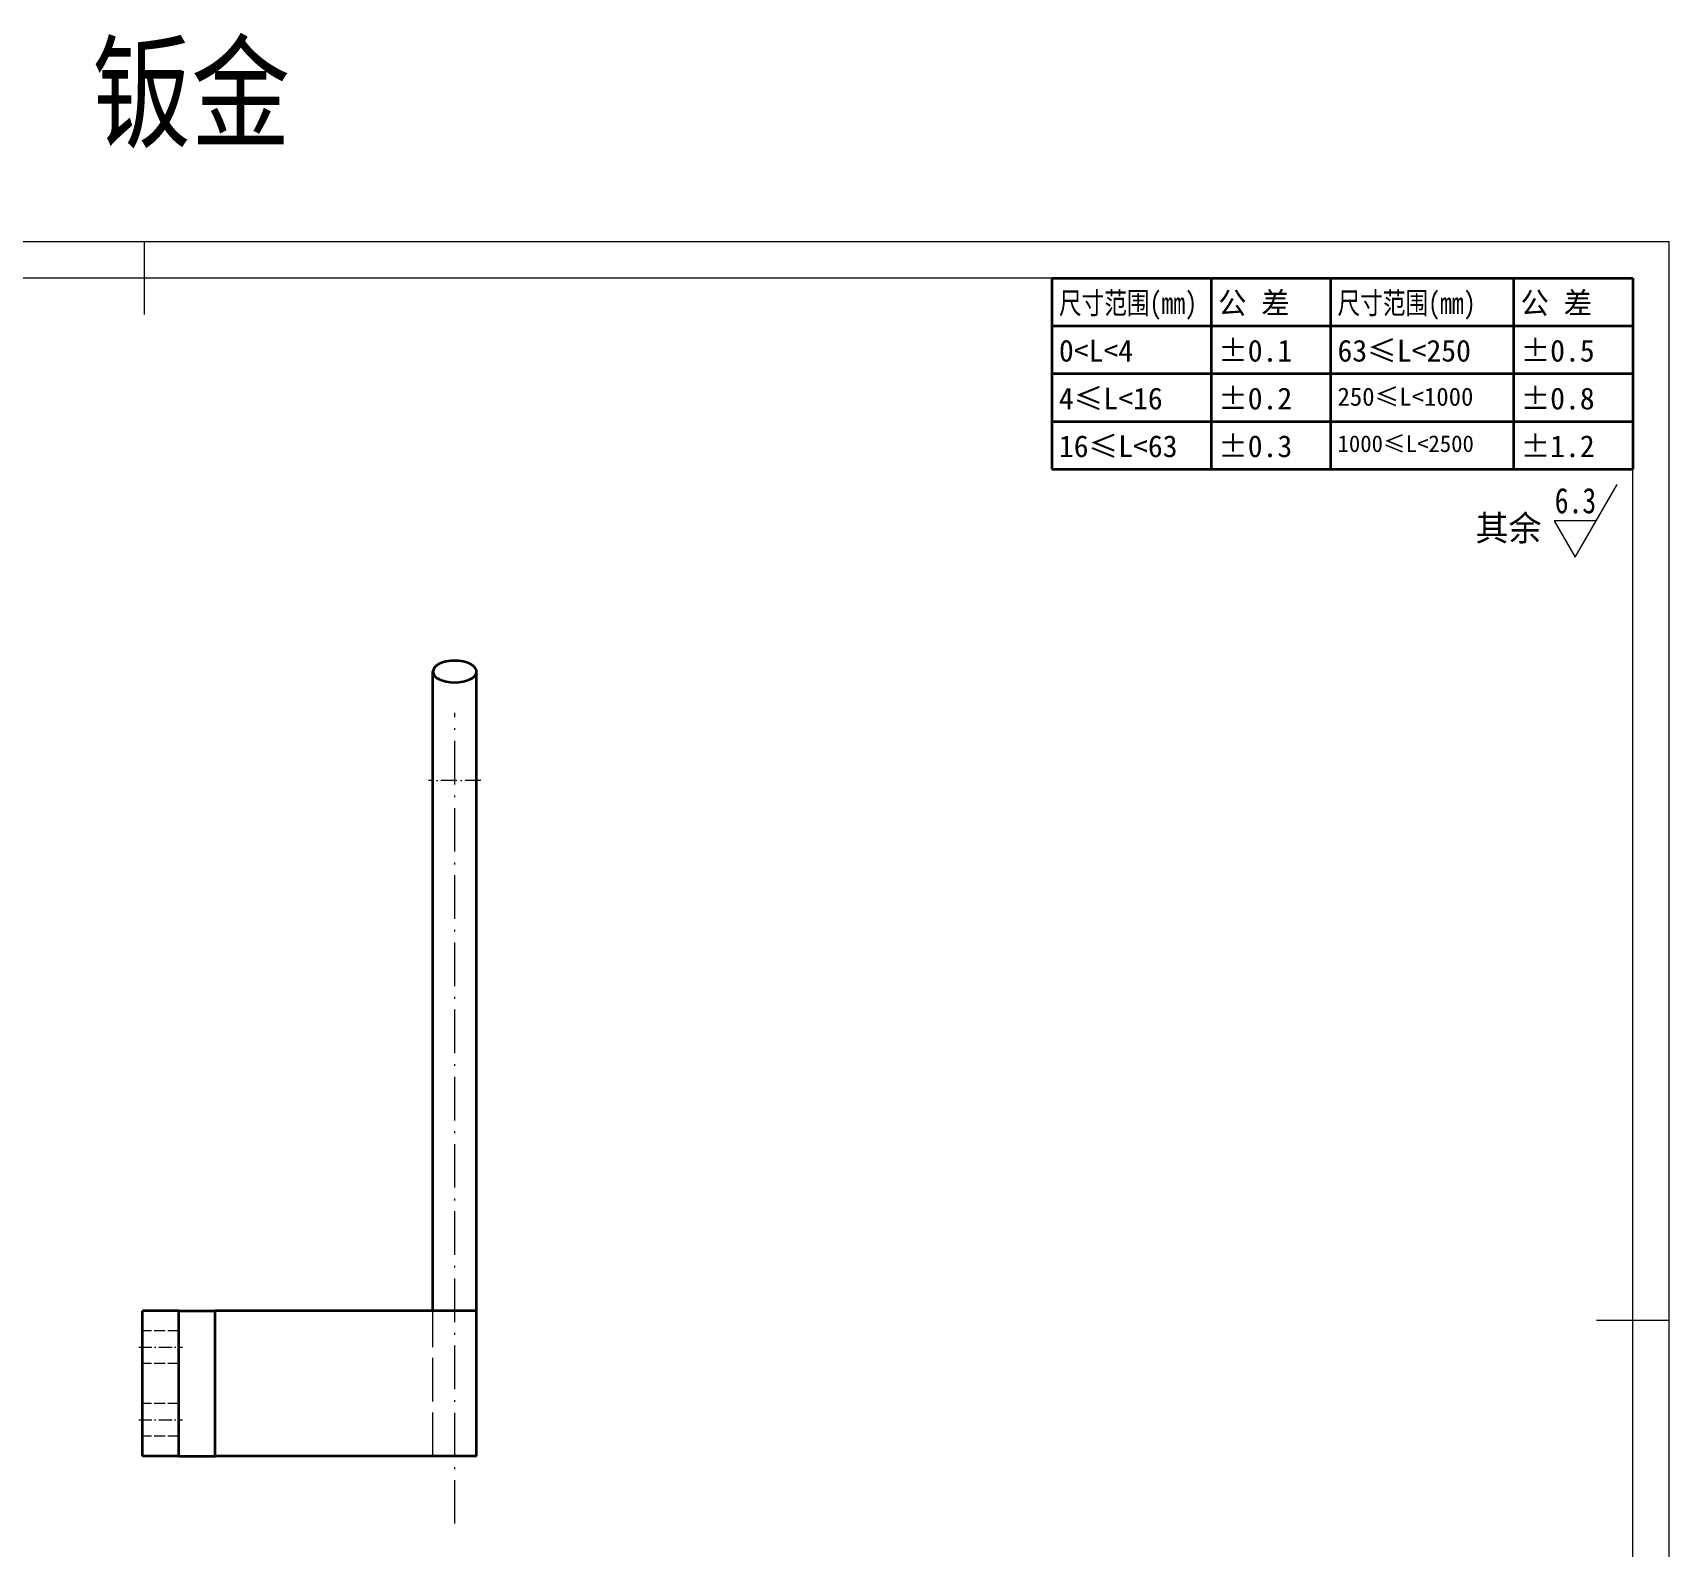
# Model space of a CAD drawing. Header units: millimetres. Extents: x -15766 to 80009, y -9701 to 15159.
# Drawn here: x -3068.5 to -2617.8, y 3073.1 to 3490 of the extents above; entities that cross this region are included whole.
import ezdxf
from ezdxf.enums import TextEntityAlignment as Align

# ---------------------------------------------------------------- set-up
doc = ezdxf.new("R2010")
doc.units = ezdxf.units.MM
for name, pattern in [('CENTER-HOKUTO_1', [16, 13, -1, 1, -1]), ('DASHDOT', [18.5, 12, -3, 0.5, -3]), ('DASHED', [15, 12, -3]), ('HIDDEN-HOKUTO_1', [2, 1, -1])]:
    doc.linetypes.add(name, pattern=pattern)
for name, color, linetype, lineweight in [('AM_7', 2, 'CENTER-HOKUTO_1', 18), ('AM_HID', 1, 'HIDDEN-HOKUTO_1', 18), ('AM_VIS', 7, 'Continuous', 18), ('CDRAFT0', 7, 'Continuous', 18), ('DIM', 253, 'Continuous', 20), ('title_frame', 7, 'Continuous', 18), ('word_dim', 9, 'Continuous', 18), ('尺寸线层', 3, 'Continuous', 18), ('粗实线层', 7, 'Continuous', 35), ('粗实线层_1', 7, 'Continuous', 15)]:
    doc.layers.add(name, color=color, linetype=linetype, lineweight=lineweight)
doc.styles.add('DIM', font='', dxfattribs={"width": 0.8})
doc.styles.get('DIM').set_extended_font_data('NSimSun')

# ---------------------------------------------------------------- blocks, each defined once
blk = doc.blocks.new('*X1588')
at = {"layer": 'CDRAFT0'}
for p, q in [((420, 297), (0, 297)), ((420, 0), (420, 297))]:
    blk.add_line(p, q, dxfattribs=at)
at = {"layer": '粗实线层_1'}
for p, q in [((210, 297), (210, 287)), ((415, 292), (25, 292)), ((415, 5), (415, 292)), ((420, 148.5), (410, 148.5))]:
    blk.add_line(p, q, dxfattribs=at)
blk = doc.blocks.new('自由公差_1')
at = {"layer": '粗实线层'}
for p, q in [((-80, 0), (0, 0)), ((-80, 0), (-80, -26.3)), ((-58.08, 0), (-58.08, -26.3)), ((-41.64, 0), (-41.64, -26.3)), ((-16.44, 0), (-16.44, -26.3)), ((0, 0), (0, -26.3)), ((-80, -6.58), (0, -6.58)), ((-80, -13.15), (0, -13.15)), ((-80, -19.73), (0, -19.73)), ((-80, -26.3), (0, -26.3))]:
    blk.add_line(p, q, dxfattribs=at)
at = {"layer": '尺寸线层', "linetype": 'Continuous', "attachment_point": 1, "line_spacing_factor": 0.9}
for s, insert, char_height, width in [('{\\W0.8;尺寸范围(mm)}', (-79.04, -1.92), 3, 22.6032), ('公 差', (-57.12, -1.92), 3, 22.6032), ('{\\W0.8;尺寸范围(mm)}', (-40.68, -1.92), 3, 22.6032), ('公 差', (-15.48, -1.92), 3, 22.6032), ('0<L<4', (-79.04, -8.49), 3, 22.6032), ('%%P0.1', (-57.12, -8.49), 3, 12.7119), ('63≤L<250', (-40.68, -8.49), 3, 22.6032), ('%%P0.5', (-15.48, -8.49), 3, 12.5771), ('4≤L<16', (-79.04, -15.07), 3, 22.6032), ('%%P0.2', (-57.12, -15.07), 3, 12.4769), ('250≤L<1000', (-40.68, -15.07), 2.5, 22.6032), ('%%P0.8', (-15.48, -15.07), 3, 13.0759), ('16≤L<63', (-79.04, -21.64), 3, 22.6032), ('%%P0.3', (-57.12, -21.64), 3, 12.7119), ('1000≤L<2500', (-40.68, -21.64), 2.3, 22.6032), ('%%P1.2', (-15.48, -21.64), 3, 12.8764)]:
    blk.add_mtext(s, dxfattribs=dict(at, insert=insert, char_height=char_height, width=width))

msp = doc.modelspace()

# ---------------------------------------------------------------- linework, layer by layer
at = {"layer": 'AM_7', "color": 2, "linetype": 'DASHDOT', "lineweight": 13}
msp.add_line((-2952.28727, 3079.5764), (-2952.28727, 3302.75316), dxfattribs=at)
at = {"layer": 'AM_7', "color": 2, "linetype": 'DASHDOT', "lineweight": 13, "ltscale": 0.36001}
msp.add_line((-2945.08805, 3284.1555), (-2959.48844, 3284.1555), dxfattribs=at)
at = {"layer": 'AM_7', "color": 2, "linetype": 'DASHDOT', "lineweight": 13, "ltscale": 0.3}
for p, q in [((-3039.28727, 3128.17454), (-3027.28727, 3128.17454)), ((-3039.28727, 3108.17454), (-3027.28727, 3108.17454))]:
    msp.add_line(p, q, dxfattribs=at)
at = {"layer": 'AM_HID', "color": 1, "linetype": 'DASHED', "lineweight": 13}
for p, q in [((-3018.28727, 3098.17454), (-3018.28727, 3138.17454)), ((-2958.28727, 3098.17454), (-2958.28727, 3138.17454)), ((-2946.28727, 3098.17454), (-2946.28727, 3138.17454))]:
    msp.add_line(p, q, dxfattribs=at)
at = {"layer": 'AM_HID', "color": 1, "linetype": 'DASHED', "lineweight": 13, "ltscale": 0.25}
for p, q in [((-3028.28727, 3132.67454), (-3038.28727, 3132.67454)), ((-3028.28727, 3123.67454), (-3038.28727, 3123.67454)), ((-3028.28727, 3112.67454), (-3038.28727, 3112.67454)), ((-3028.28727, 3103.67454), (-3038.28727, 3103.67454))]:
    msp.add_line(p, q, dxfattribs=at)
at = {"layer": 'AM_VIS', "color": 7, "lineweight": 35}
for p, q in [((-2958.28727, 3291.6555), (-2958.28727, 3314.1555)), ((-2946.28727, 3291.6555), (-2946.28727, 3314.1555)), ((-2958.28727, 3138.17454), (-2958.28727, 3284.1555)), ((-2946.28727, 3138.17454), (-2946.28727, 3284.1555)), ((-3038.28727, 3098.17454), (-3038.28727, 3138.17454)), ((-3028.28727, 3098.17454), (-3028.28727, 3138.17454)), ((-2946.28727, 3138.17454), (-3018.28727, 3138.17454)), ((-3018.28727, 3098.17454), (-3018.28727, 3138.17454)), ((-2946.28727, 3098.17454), (-2946.28727, 3138.17454)), ((-2946.28727, 3098.17454), (-3018.28727, 3098.17454))]:
    msp.add_line(p, q, dxfattribs=at)
at = {"layer": 'AM_VIS', "color": 7, "lineweight": 35, "ltscale": 0.1875}
for p, q in [((-2958.28727, 3284.1555), (-2958.28727, 3291.6555)), ((-2946.28727, 3284.1555), (-2946.28727, 3291.6555))]:
    msp.add_line(p, q, dxfattribs=at)
at = {"layer": 'AM_VIS', "color": 7, "lineweight": 35, "ltscale": 0.25}
for p, q in [((-3028.28727, 3138.17454), (-3038.28727, 3138.17454)), ((-3028.28727, 3138.17454), (-3018.28727, 3138.17454)), ((-3028.28727, 3098.17454), (-3038.28727, 3098.17454)), ((-3028.28727, 3098.17454), (-3018.28727, 3098.17454))]:
    msp.add_line(p, q, dxfattribs=at)
at = {"layer": 'AM_VIS', "color": 7, "lineweight": 35, "ltscale": 0.15}
for p, q in [((-2952.28727, 3098.17454), (-2958.28727, 3098.17454)), ((-2946.28727, 3098.17454), (-2952.28727, 3098.17454))]:
    msp.add_line(p, q, dxfattribs=at)
at = {"layer": 'AM_VIS', "color": 7, "lineweight": 35}
for start_param, end_param in [(1.570796327, 3.141592654), (6.283185307, 7.853981634), (3.141592654, 6.283185307)]:
    msp.add_ellipse((-2952.28727, 3314.1555), major_axis=(6, 0), ratio=0.5, start_param=start_param, end_param=end_param, dxfattribs=at)
at = {"layer": 'DIM'}
for p, q in [((-2643.69747, 3345.62942), (-2632.15047, 3365.62942)), ((-2637.92397, 3355.62942), (-2649.47098, 3355.62942)), ((-2649.47098, 3355.62942), (-2643.69747, 3345.62942))]:
    msp.add_line(p, q, dxfattribs=at)

# ---------------------------------------------------------------- block references
at = {"layer": 'title_frame', "xscale": 2, "yscale": 2, "zscale": 2}
for name, p in [('*X1588', (-3457.80771, 2838.48453)), ('自由公差_1', (-2627.80771, 3422.48453))]:
    msp.add_blockref(name, p, dxfattribs=at)

# ---------------------------------------------------------------- texts
at = {"layer": 'DIM', "insert": (-3052.13233, 3486.09164), "char_height": 25, "width": 104.980501, "attachment_point": 1, "style": 'DIM'}
msp.add_mtext('{\\C3;钣金}', dxfattribs=at)
at = {"layer": 'DIM', "color": 2, "style": 'DIM', "width": 0.8}
msp.add_attdef('6.3', text='0.0', height=7, dxfattribs=at).set_placement((-2637.92397, 3355.62942), align=Align.BOTTOM_RIGHT)
at = {"layer": 'word_dim', "linetype": 'Continuous', "insert": (-2671.1774, 3357.16114), "char_height": 7, "width": 21.7212079, "attachment_point": 1}
msp.add_mtext('{\\C3;其余}', dxfattribs=at)

doc.saveas('drawing.dxf')
